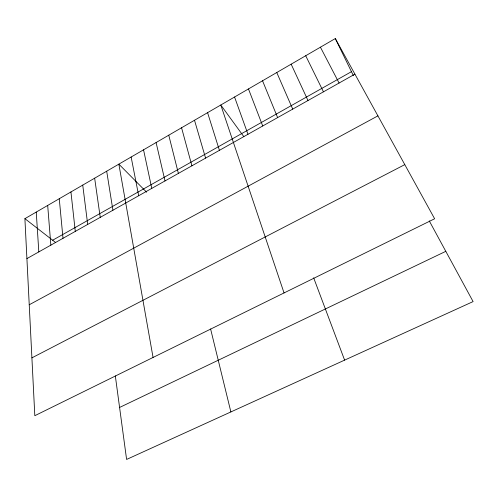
<?xml version="1.0" encoding="UTF-8"?>
<svg xmlns="http://www.w3.org/2000/svg" width="498" height="498" viewBox="0 0 498 498"><rect width="100%" height="100%" fill="white"/><g stroke="black" fill="none" stroke-linecap="round" stroke-linejoin="round"><path stroke-width="0.75" d="M24.9 218.659L335.31 38.558L434.63 218.765L34.816 415.699L24.9 218.659L55.652 242.545M52.657 240.217L351.451 71.675M26.911 258.599L354.918 74.134M29.233 304.776L377.914 115.86M31.903 357.857L404.787 164.626M119.588 407.457L445.803 251.334M146.642 192.209L118.854 164.147L153.06 357.452M243.864 136.701L220.795 104.997L284.047 292.936M429.257 220.875L473.1 301.589L126.598 459.442L115.324 375.89M320.419 47.192L339.088 83.035M305.704 55.732L323.451 91.831M335.31 38.558L353.399 75.665M291.156 64.174L307.994 100.521M276.77 72.521L292.724 109.112M262.539 80.776L277.635 117.596M248.471 88.937L262.72 125.988M313.659 277.834L344.61 360.122M234.558 97.01L247.979 134.273M207.579 112.666L219.425 150.334M194.506 120.248L205.593 158.115M181.565 127.756L191.917 165.803M168.76 135.188L178.39 173.41M210.598 328.954L230.879 411.939M156.092 142.54L165.012 180.936M143.549 149.817L151.778 188.381M131.136 157.019L138.687 195.739M106.69 171.2L112.922 210.231M94.651 178.184L100.241 217.358M82.736 185.1L87.698 224.417M70.94 191.948L75.285 231.396M59.256 198.721L63.003 238.305M47.69 205.431L50.846 245.141M36.242 212.08L38.819 251.907"/></g></svg>
